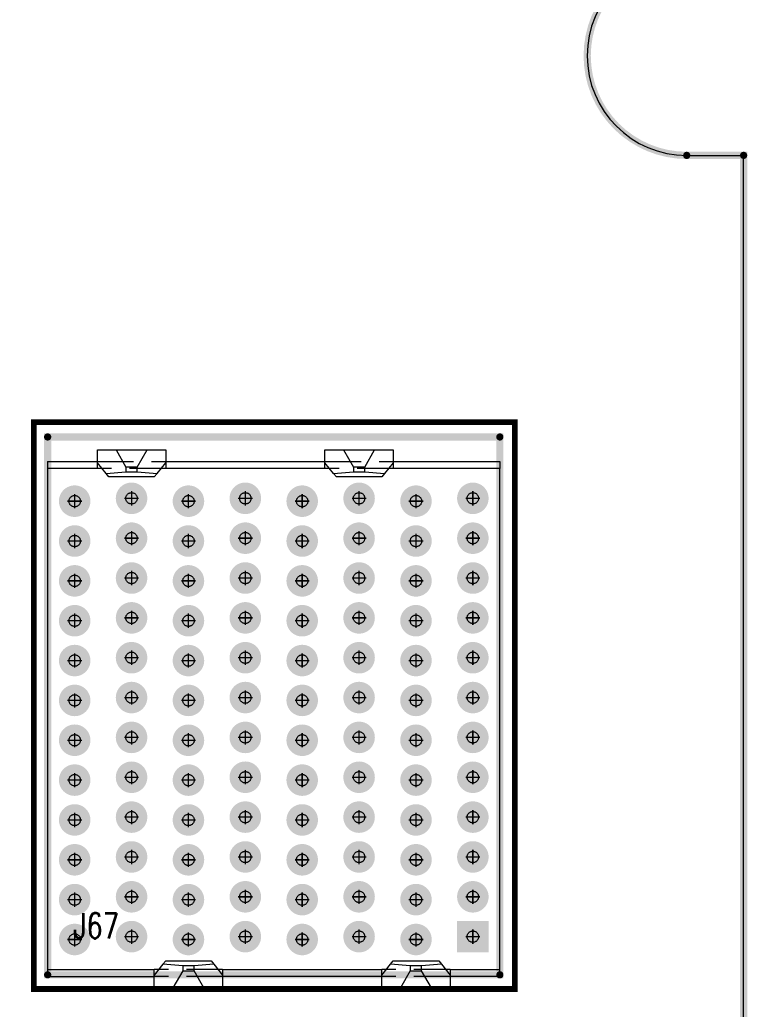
# Model space of a CAD drawing. Header units: millimetres. Extents: x 5 to 1395, y 5 to 415.
# Drawn here: x 1369.59 to 1395.17, y 37.18 to 71.94 of the extents above; entities that cross this region are included whole.
import ezdxf

# ---------------------------------------------------------------- set-up
doc = ezdxf.new("R2010")
doc.units = ezdxf.units.MM
doc.linetypes.add('HIDDEN', pattern=[1.905, 1.27, -0.635])
for name, color, linetype in [('BOARD_OUTLINE_00', 2, 'Continuous'), ('DRIL_PLTE_THRU_01', 16, 'Continuous'), ('DRIL_PLTE_THRU_02', 146, 'Continuous'), ('DRIL_PLTE_THRU_03', 56, 'Continuous'), ('DRIL_PLTE_THRU_04', 216, 'Continuous'), ('DRIL_PLTE_THRU_05', 34, 'Continuous'), ('DRIL_PLTE_THRU_06', 96, 'Continuous'), ('DRIL_PLTE_THRU_07', 171, 'Continuous'), ('DRIL_PLTE_THRU_08', 176, 'Continuous'), ('DRIL_SYMBOL', 2, 'Continuous'), ('PADS_BOT', 5, 'Continuous'), ('PADS_INNER', 1, 'Continuous'), ('PADS_TOP', 1, 'Continuous'), ('PART_NAME_01', 1, 'Continuous'), ('PART_TOP_2DLINE_26', 5, 'Continuous'), ('PART_TOP_2DLINE_27', 5, 'Continuous')]:
    doc.layers.add(name, color=color, linetype=linetype)
doc.styles.add('W0$127', font='simplex', dxfattribs={"width": 0.75})

# ---------------------------------------------------------------- blocks, each defined once
blk = doc.blocks.new('SMOOTH_0$254')
at = {"const_width": 0.127}
blk.add_lwpolyline([(-0.0635, 0, 1), (0.0635, 0, 1)], format="xyb", close=True, dxfattribs=at)
blk = doc.blocks.new('BOARD_30802')
at = {"layer": 'BOARD_OUTLINE_00', "const_width": 0.254}
blk.add_lwpolyline([(0, 0), (431.8, 0), (431.8, 55.96999), (429.8, 55.96999, -1), (429.8, 62.96999), (431.8, 62.96999), (431.8, 165.94328), (429.79848, 165.94328, -1), (429.79848, 172.96638), (431.8, 172.96638), (431.8, 279.4), (419.4, 279.4), (419.40226, 279.39, -1), (412.4, 279.39), (412.4, 279.4), (299.4, 279.4), (299.4, 279.399, -1), (292.4, 279.399), (292.4, 279.4), (139.4, 279.4, -1)], format="xyb", dxfattribs=at)
at = {"layer": 'BOARD_OUTLINE_00'}
for p in [(429.8, 55.96999), (431.8, 55.96999)]:
    blk.add_blockref('SMOOTH_0$254', p, dxfattribs=at)
blk = doc.blocks.new('SMOOTH_0$2032')
at = {"const_width": 0.1016}
blk.add_lwpolyline([(-0.0508, 0, 1), (0.0508, 0, 1)], format="xyb", close=True, dxfattribs=at)
blk = doc.blocks.new('PART_BODY_TOP_11')
at = {"layer": 'PART_TOP_2DLINE_26', "const_width": 0.203}
blk.add_lwpolyline([(-8.438, 10.424), (8.478, 10.424), (8.478, -9.489), (-8.438, -9.489)], close=True, dxfattribs=at)
at = {"layer": 'PART_TOP_2DLINE_27', "const_width": 0.254}
blk.add_lwpolyline([(-7.95, -8.992), (7.95, -8.992), (7.95, 9.906), (-7.95, 9.906)], close=True, dxfattribs=at)
at = {"layer": 'PART_TOP_2DLINE_26'}
for p in [(-8.438, 10.424), (8.478, 10.424), (-8.438, -9.489), (8.478, -9.489)]:
    blk.add_blockref('SMOOTH_0$2032', p, dxfattribs=at)
at = {"layer": 'PART_TOP_2DLINE_27'}
for p in [(-7.95, 9.906), (7.95, 9.906), (-7.95, -8.992), (7.95, -8.992)]:
    blk.add_blockref('SMOOTH_0$254', p, dxfattribs=at)
blk = doc.blocks.new('DRIL_SYMBOL_0$599948')
at = {"layer": 'DRIL_SYMBOL', "const_width": 0.0508}
for points in [[(-0.254, 0), (0.254, 0)], [(0, -0.254), (0, 0.254)]]:
    blk.add_lwpolyline(points, dxfattribs=at)
blk = doc.blocks.new('DRIL_HOLE_0$599948')
at = {"const_width": 0.3}
blk.add_lwpolyline([(-0.15, 0, 1), (0.15, 0, 1)], format="xyb", close=True, dxfattribs=at)
blk.add_blockref('DRIL_SYMBOL_0$599948', (0, 0))
blk = doc.blocks.new('PAD_11')
at = {"const_width": 0.554}
blk.add_lwpolyline([(0, -0.277, 1), (0, 0.277, 1)], format="xyb", close=True, dxfattribs=at)
blk = doc.blocks.new('STK_TOP_7')
at = {"layer": 'DRIL_PLTE_THRU_01'}
blk.add_blockref('DRIL_HOLE_0$599948', (0, 0), dxfattribs=at)
at = {"layer": 'DRIL_PLTE_THRU_02'}
blk.add_blockref('DRIL_HOLE_0$599948', (0, 0), dxfattribs=at)
at = {"layer": 'DRIL_PLTE_THRU_03'}
blk.add_blockref('DRIL_HOLE_0$599948', (0, 0), dxfattribs=at)
at = {"layer": 'DRIL_PLTE_THRU_04'}
blk.add_blockref('DRIL_HOLE_0$599948', (0, 0), dxfattribs=at)
at = {"layer": 'DRIL_PLTE_THRU_05'}
blk.add_blockref('DRIL_HOLE_0$599948', (0, 0), dxfattribs=at)
at = {"layer": 'DRIL_PLTE_THRU_06'}
blk.add_blockref('DRIL_HOLE_0$599948', (0, 0), dxfattribs=at)
at = {"layer": 'DRIL_PLTE_THRU_07'}
blk.add_blockref('DRIL_HOLE_0$599948', (0, 0), dxfattribs=at)
at = {"layer": 'DRIL_PLTE_THRU_08'}
blk.add_blockref('DRIL_HOLE_0$599948', (0, 0), dxfattribs=at)
at = {"layer": 'PADS_BOT'}
blk.add_blockref('PAD_11', (0, 0), dxfattribs=at)
at = {"layer": 'PADS_INNER'}
blk.add_blockref('PAD_11', (0, 0), dxfattribs=at)
at = {"layer": 'PADS_TOP'}
blk.add_blockref('PAD_11', (0, 0), dxfattribs=at)
blk = doc.blocks.new('PAD_13')
at = {"const_width": 1.107948}
blk.add_lwpolyline([(-0.553974, 0), (0.553974, 0)], dxfattribs=at)
blk = doc.blocks.new('STK_TOP_82')
at = {"layer": 'DRIL_PLTE_THRU_01'}
blk.add_blockref('DRIL_HOLE_0$599948', (0, 0), dxfattribs=at)
at = {"layer": 'DRIL_PLTE_THRU_02'}
blk.add_blockref('DRIL_HOLE_0$599948', (0, 0), dxfattribs=at)
at = {"layer": 'DRIL_PLTE_THRU_03'}
blk.add_blockref('DRIL_HOLE_0$599948', (0, 0), dxfattribs=at)
at = {"layer": 'DRIL_PLTE_THRU_04'}
blk.add_blockref('DRIL_HOLE_0$599948', (0, 0), dxfattribs=at)
at = {"layer": 'DRIL_PLTE_THRU_05'}
blk.add_blockref('DRIL_HOLE_0$599948', (0, 0), dxfattribs=at)
at = {"layer": 'DRIL_PLTE_THRU_06'}
blk.add_blockref('DRIL_HOLE_0$599948', (0, 0), dxfattribs=at)
at = {"layer": 'DRIL_PLTE_THRU_07'}
blk.add_blockref('DRIL_HOLE_0$599948', (0, 0), dxfattribs=at)
at = {"layer": 'DRIL_PLTE_THRU_08'}
blk.add_blockref('DRIL_HOLE_0$599948', (0, 0), dxfattribs=at)
at = {"layer": 'PADS_BOT'}
blk.add_blockref('PAD_11', (0, 0), dxfattribs=at)
at = {"layer": 'PADS_INNER'}
blk.add_blockref('PAD_11', (0, 0), dxfattribs=at)
at = {"layer": 'PADS_TOP'}
blk.add_blockref('PAD_13', (0, 0), dxfattribs=at)
blk = doc.blocks.new('SYM_TOP_13')
for name, p in [('PART_BODY_TOP_11', (0, 0)), ('STK_TOP_7', (-7, 7.65)), ('STK_TOP_7', (-5, 7.75)), ('STK_TOP_7', (-3, 7.65)), ('STK_TOP_7', (-1, 7.75)), ('STK_TOP_7', (1, 7.65)), ('STK_TOP_7', (3, 7.75)), ('STK_TOP_7', (5, 7.65)), ('STK_TOP_7', (7, 7.75)), ('STK_TOP_7', (-7, 6.25)), ('STK_TOP_7', (-5, 6.35)), ('STK_TOP_7', (-3, 6.25)), ('STK_TOP_7', (-1, 6.35)), ('STK_TOP_7', (1, 6.25)), ('STK_TOP_7', (3, 6.35)), ('STK_TOP_7', (5, 6.25)), ('STK_TOP_7', (7, 6.35)), ('STK_TOP_7', (-7, 4.85)), ('STK_TOP_7', (-5, 4.95)), ('STK_TOP_7', (-3, 4.85)), ('STK_TOP_7', (-1, 4.95)), ('STK_TOP_7', (1, 4.85)), ('STK_TOP_7', (3, 4.95)), ('STK_TOP_7', (5, 4.85)), ('STK_TOP_7', (7, 4.95)), ('STK_TOP_7', (-7, 3.45)), ('STK_TOP_7', (-5, 3.55)), ('STK_TOP_7', (-3, 3.45)), ('STK_TOP_7', (-1, 3.55)), ('STK_TOP_7', (1, 3.45)), ('STK_TOP_7', (3, 3.55)), ('STK_TOP_7', (5, 3.45)), ('STK_TOP_7', (7, 3.55)), ('STK_TOP_7', (-7, 2.05)), ('STK_TOP_7', (-5, 2.15)), ('STK_TOP_7', (-3, 2.05)), ('STK_TOP_7', (-1, 2.15)), ('STK_TOP_7', (1, 2.05)), ('STK_TOP_7', (3, 2.15)), ('STK_TOP_7', (5, 2.05)), ('STK_TOP_7', (7, 2.15)), ('STK_TOP_7', (-7, 0.65)), ('STK_TOP_7', (-5, 0.75)), ('STK_TOP_7', (-3, 0.65)), ('STK_TOP_7', (-1, 0.75)), ('STK_TOP_7', (1, 0.65)), ('STK_TOP_7', (3, 0.75)), ('STK_TOP_7', (5, 0.65)), ('STK_TOP_7', (7, 0.75)), ('STK_TOP_7', (-7, -0.75)), ('STK_TOP_7', (-5, -0.65)), ('STK_TOP_7', (-3, -0.75)), ('STK_TOP_7', (-1, -0.65)), ('STK_TOP_7', (1, -0.75)), ('STK_TOP_7', (3, -0.65)), ('STK_TOP_7', (5, -0.75)), ('STK_TOP_7', (7, -0.65)), ('STK_TOP_7', (-7, -2.15)), ('STK_TOP_7', (-5, -2.05)), ('STK_TOP_7', (-3, -2.15)), ('STK_TOP_7', (-1, -2.05)), ('STK_TOP_7', (1, -2.15)), ('STK_TOP_7', (3, -2.05)), ('STK_TOP_7', (5, -2.15)), ('STK_TOP_7', (7, -2.05)), ('STK_TOP_7', (-7, -3.55)), ('STK_TOP_7', (-5, -3.45)), ('STK_TOP_7', (-3, -3.55)), ('STK_TOP_7', (-1, -3.45)), ('STK_TOP_7', (1, -3.55)), ('STK_TOP_7', (3, -3.45)), ('STK_TOP_7', (5, -3.55)), ('STK_TOP_7', (7, -3.45)), ('STK_TOP_7', (-7, -4.95)), ('STK_TOP_7', (-5, -4.85)), ('STK_TOP_7', (-3, -4.95)), ('STK_TOP_7', (-1, -4.85)), ('STK_TOP_7', (1, -4.95)), ('STK_TOP_7', (3, -4.85)), ('STK_TOP_7', (5, -4.95)), ('STK_TOP_7', (7, -4.85)), ('STK_TOP_7', (-7, -6.35)), ('STK_TOP_7', (-5, -6.25)), ('STK_TOP_7', (-3, -6.35)), ('STK_TOP_7', (-1, -6.25)), ('STK_TOP_7', (1, -6.35)), ('STK_TOP_7', (3, -6.25)), ('STK_TOP_7', (5, -6.35)), ('STK_TOP_7', (7, -6.25)), ('STK_TOP_7', (-7, -7.75)), ('STK_TOP_7', (-5, -7.65)), ('STK_TOP_7', (-3, -7.75)), ('STK_TOP_7', (-1, -7.65)), ('STK_TOP_7', (1, -7.75)), ('STK_TOP_7', (3, -7.65)), ('STK_TOP_7', (5, -7.75)), ('STK_TOP_82', (7, -7.65))]:
    blk.add_blockref(name, p)
blk = doc.blocks.new('PART_TOP_70')
blk.add_blockref('SYM_TOP_13', (0, 0))
at = {"layer": 'PART_NAME_01', "style": 'W0$127', "width": 0.75}
blk.add_text('J67', height=0.889, dxfattribs=at).set_placement((-7.041, -7.711))
blk = doc.blocks.new('q')
for name, p in [('BOARD_30802', (963.245, 11.209)), ('PART_TOP_70', (1378.525, 47.379))]:
    blk.add_blockref(name, p)

msp = doc.modelspace()

# ---------------------------------------------------------------- linework, layer by layer
at = {"color": 7, "linetype": 'Continuous', "lineweight": 15}
for p, q in [((1393.0448, 67.1788), (1395.0448, 67.1788)), ((1395.0448, 11.2088), (1395.0448, 67.1788)), ((1372.3248, 56.3788), (1372.3248, 56.8288)), ((1372.3248, 56.8288), (1372.9784, 56.8288)), ((1372.9784, 56.8288), (1373.3248, 56.2288)), ((1372.9784, 56.8288), (1374.0712, 56.8288)), ((1373.7248, 56.2288), (1374.0712, 56.8288)), ((1374.0712, 56.8288), (1374.7248, 56.8288)), ((1374.7248, 56.8288), (1374.7248, 56.3788)), ((1380.3248, 56.3788), (1380.3248, 56.8288)), ((1380.3248, 56.8288), (1380.9784, 56.8288)), ((1380.9784, 56.8288), (1381.3248, 56.2288)), ((1380.9784, 56.8288), (1382.0712, 56.8288)), ((1381.7248, 56.2288), (1382.0712, 56.8288)), ((1382.0712, 56.8288), (1382.7248, 56.8288)), ((1382.7248, 56.8288), (1382.7248, 56.3788)), ((1370.5748, 56.4288), (1372.3248, 56.4288)), ((1370.5748, 56.4288), (1370.5748, 56.1788)), ((1372.6295, 55.9979), (1372.3248, 56.3788)), ((1372.3248, 56.1788), (1372.3248, 56.3788)), ((1374.4201, 55.9979), (1374.7248, 56.3788)), ((1374.7248, 56.4288), (1380.3248, 56.4288)), ((1374.7248, 56.3788), (1374.7248, 56.1788)), ((1380.6295, 55.9979), (1380.3248, 56.3788)), ((1380.3248, 56.1788), (1380.3248, 56.3788)), ((1382.7248, 56.3788), (1382.4201, 55.9979)), ((1382.7248, 56.4288), (1386.4748, 56.4288)), ((1382.7248, 56.3788), (1382.7248, 56.1788)), ((1386.4748, 56.4288), (1386.4748, 56.1788)), ((1372.3248, 56.1788), (1370.5748, 56.1788)), ((1370.5748, 56.1788), (1370.5748, 38.5788)), ((1372.6295, 55.9979), (1373.3248, 56.0588)), ((1372.7248, 55.8788), (1372.6295, 55.9979)), ((1373.7248, 56.2288), (1373.3248, 56.2288)), ((1373.3248, 56.2288), (1373.3248, 56.0588)), ((1373.3248, 56.0588), (1373.7248, 56.0588)), ((1373.7248, 56.0588), (1373.7248, 56.2288)), ((1373.7248, 56.0588), (1374.4201, 55.9979)), ((1374.4201, 55.9979), (1374.3248, 55.8788)), ((1380.3248, 56.1788), (1374.7248, 56.1788)), ((1380.6295, 55.9979), (1381.3248, 56.0588)), ((1380.7248, 55.8788), (1380.6295, 55.9979)), ((1381.7248, 56.2288), (1381.3248, 56.2288)), ((1381.3248, 56.2288), (1381.3248, 56.0588)), ((1381.3248, 56.0588), (1381.7248, 56.0588)), ((1381.7248, 56.0588), (1381.7248, 56.2288)), ((1381.7248, 56.0588), (1382.4201, 55.9979)), ((1382.4201, 55.9979), (1382.3248, 55.8788)), ((1386.4748, 56.1788), (1382.7248, 56.1788)), ((1386.4748, 38.5788), (1386.4748, 56.1788)), ((1374.3248, 55.8788), (1372.7248, 55.8788)), ((1382.3248, 55.8788), (1380.7248, 55.8788)), ((1374.6295, 38.7596), (1374.3248, 38.3788)), ((1374.6295, 38.7596), (1374.7248, 38.8788)), ((1375.3248, 38.6988), (1374.6295, 38.7596)), ((1374.7248, 38.8788), (1376.3248, 38.8788)), ((1375.3248, 38.6988), (1375.3248, 38.5288)), ((1375.7248, 38.6988), (1375.3248, 38.6988)), ((1376.4201, 38.7596), (1375.7248, 38.6988)), ((1375.7248, 38.5288), (1375.7248, 38.6988)), ((1376.3248, 38.8788), (1376.4201, 38.7596)), ((1376.4201, 38.7596), (1376.7248, 38.3788)), ((1382.3248, 38.3788), (1382.6293, 38.7594)), ((1382.6293, 38.7594), (1382.7248, 38.8788)), ((1383.3248, 38.6988), (1382.6293, 38.7594)), ((1382.7248, 38.8788), (1384.3248, 38.8788)), ((1383.3248, 38.6988), (1383.3248, 38.5288)), ((1383.7248, 38.6988), (1383.3248, 38.6988)), ((1384.4203, 38.7594), (1383.7248, 38.6988)), ((1383.7248, 38.5288), (1383.7248, 38.6988)), ((1384.3248, 38.8788), (1384.4203, 38.7594)), ((1384.4203, 38.7594), (1384.7248, 38.3788)), ((1370.5748, 38.5788), (1374.3248, 38.5788)), ((1370.5748, 38.5788), (1370.5748, 38.3288)), ((1370.5748, 38.3288), (1374.3248, 38.3288)), ((1374.3248, 38.3788), (1374.3248, 38.5788)), ((1374.3248, 37.9288), (1374.3248, 38.3788)), ((1375.3248, 38.5288), (1374.9784, 37.9288)), ((1375.3248, 38.5288), (1375.7248, 38.5288)), ((1376.0712, 37.9288), (1375.7248, 38.5288)), ((1376.7248, 38.5788), (1382.3248, 38.5788)), ((1376.7248, 38.5788), (1376.7248, 38.3788)), ((1376.7248, 38.3788), (1376.7248, 37.9288)), ((1382.3248, 38.3288), (1376.7248, 38.3288)), ((1382.3248, 38.3788), (1382.3248, 38.5788)), ((1382.3248, 37.9288), (1382.3248, 38.3788)), ((1383.3248, 38.5288), (1382.9784, 37.9288)), ((1383.3248, 38.5288), (1383.7248, 38.5288)), ((1384.0712, 37.9288), (1383.7248, 38.5288)), ((1384.7248, 38.5788), (1386.4748, 38.5788)), ((1384.7248, 38.5788), (1384.7248, 38.3788)), ((1384.7248, 38.3788), (1384.7248, 37.9288)), ((1386.4748, 38.3288), (1384.7248, 38.3288)), ((1386.4748, 38.3288), (1386.4748, 38.5788)), ((1374.9784, 37.9288), (1374.3248, 37.9288)), ((1376.0712, 37.9288), (1374.9784, 37.9288)), ((1376.7248, 37.9288), (1376.0712, 37.9288)), ((1382.9784, 37.9288), (1382.3248, 37.9288)), ((1384.0712, 37.9288), (1382.9784, 37.9288)), ((1384.7248, 37.9288), (1384.0712, 37.9288))]:
    msp.add_line(p, q, dxfattribs=at)
at = {"color": 7, "linetype": 'HIDDEN', "lineweight": 0}
for p, q in [((1372.3248, 56.4288), (1374.7248, 56.4288)), ((1380.3248, 56.4288), (1382.7248, 56.4288)), ((1374.7248, 56.1788), (1372.3248, 56.1788)), ((1382.7248, 56.1788), (1380.3248, 56.1788)), ((1376.7248, 38.5788), (1374.3248, 38.5788)), ((1376.7248, 38.3288), (1374.3248, 38.3288)), ((1384.7248, 38.5788), (1382.3248, 38.5788)), ((1384.7248, 38.3288), (1382.3248, 38.3288))]:
    msp.add_line(p, q, dxfattribs=at)
for centre in [(1373.5248, 55.1288), (1377.5248, 55.1288), (1381.5248, 55.1288), (1385.5248, 55.1288), (1371.5248, 55.0288), (1375.5248, 55.0288), (1379.5248, 55.0288), (1383.5248, 55.0288), (1373.5248, 53.7288), (1377.5248, 53.7288), (1381.5248, 53.7288), (1385.5248, 53.7288), (1371.5248, 53.6288), (1375.5248, 53.6288), (1379.5248, 53.6288), (1383.5248, 53.6288), (1373.5248, 52.3288), (1377.5248, 52.3288), (1381.5248, 52.3288), (1385.5248, 52.3288), (1371.5248, 52.2288), (1375.5248, 52.2288), (1379.5248, 52.2288), (1383.5248, 52.2288), (1373.5248, 50.9288), (1377.5248, 50.9288), (1381.5248, 50.9288), (1385.5248, 50.9288), (1371.5248, 50.8288), (1375.5248, 50.8288), (1379.5248, 50.8288), (1383.5248, 50.8288), (1373.5248, 49.5288), (1377.5248, 49.5288), (1381.5248, 49.5288), (1385.5248, 49.5288), (1371.5248, 49.4288), (1375.5248, 49.4288), (1379.5248, 49.4288), (1383.5248, 49.4288), (1373.5248, 48.1288), (1377.5248, 48.1288), (1381.5248, 48.1288), (1385.5248, 48.1288), (1371.5248, 48.0288), (1375.5248, 48.0288), (1379.5248, 48.0288), (1383.5248, 48.0288), (1371.5248, 46.6288), (1373.5248, 46.7288), (1375.5248, 46.6288), (1377.5248, 46.7288), (1379.5248, 46.6288), (1381.5248, 46.7288), (1383.5248, 46.6288), (1385.5248, 46.7288), (1371.5248, 45.2288), (1373.5248, 45.3288), (1375.5248, 45.2288), (1377.5248, 45.3288), (1379.5248, 45.2288), (1381.5248, 45.3288), (1383.5248, 45.2288), (1385.5248, 45.3288), (1371.5248, 43.8288), (1373.5248, 43.9288), (1375.5248, 43.8288), (1377.5248, 43.9288), (1379.5248, 43.8288), (1381.5248, 43.9288), (1383.5248, 43.8288), (1385.5248, 43.9288), (1371.5248, 42.4288), (1373.5248, 42.5288), (1375.5248, 42.4288), (1377.5248, 42.5288), (1379.5248, 42.4288), (1381.5248, 42.5288), (1383.5248, 42.4288), (1385.5248, 42.5288), (1371.5248, 41.0288), (1373.5248, 41.1288), (1375.5248, 41.0288), (1377.5248, 41.1288), (1379.5248, 41.0288), (1381.5248, 41.1288), (1383.5248, 41.0288), (1385.5248, 41.1288), (1371.5248, 39.6288), (1373.5248, 39.7288), (1375.5248, 39.6288), (1377.5248, 39.7288), (1379.5248, 39.6288), (1381.5248, 39.7288), (1383.5248, 39.6288), (1385.5248, 39.7288)]:
    msp.add_circle(centre, 0.2, dxfattribs=at)
at = {"color": 7, "linetype": 'Continuous', "lineweight": 15}
msp.add_arc((1393.0448, 70.6788), 3.5, 90, 270, dxfattribs=at)

# ---------------------------------------------------------------- block references
msp.add_blockref('q', (0, 0))

doc.saveas('drawing.dxf')
